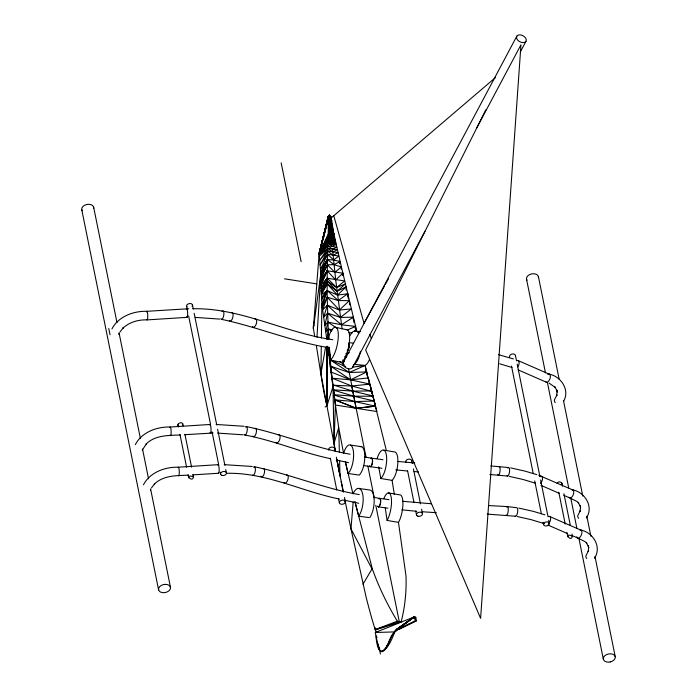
<?xml version="1.0" encoding="UTF-8"?>
<svg xmlns="http://www.w3.org/2000/svg" width="697" height="697" viewBox="0 0 697 697"><rect width="100%" height="100%" fill="white"/><g stroke="black" fill="none" stroke-linecap="round" stroke-linejoin="round"><path stroke-width="1.05" d="M316.438 346.069L321.413 377.443A498.224 323.574 28 0 0 325.534 399.817L326.858 405.454L326.867 346.27M326.858 405.454L326.928 346.775L326.937 405.846L325.124 406.996M326.727 338.803L321.866 304.249L320.812 273.599L319.121 253.464L328.243 216.41L329.489 215.024L331.197 217.534L333.907 234.54L328.374 233.678L319.113 253.987L313.371 328.47L314.809 336.747M346.06 290.091L346.069 286.859L337.06 291.32L327.128 283.906L321.003 290.745L327.111 281.074L327.738 248.332L329.454 215.033L331.354 218.449L328.121 217.943L319.121 253.464L328.113 217.394L328.374 233.678M330.099 217.83L331.694 220.627C331.336 224.39 327.555 219.006 328.226 224.669L328.749 226.882L328.444 232.127L333.532 232.92L332.286 227.431L332.443 225.331L331.066 222.064L329.045 221.846L328.156 220.069L329.289 217.699M335.388 451.003L320.925 373.749L321.291 346.601M321.413 337.914L321.866 304.249L327.172 290.553L337.505 295.11L347.707 293.759L348.387 298.943M386.304 450.306L369.88 384.117L351.793 386.025L332.608 385.232L332.181 378.227L351.793 386.025L371.614 391.322L369.88 384.117L350.574 379.821L332.181 378.227L331.789 378.68L329.402 348.352L328.156 349.972L328.635 347.263M331.04 219.302L331.092 217.185L331.014 219.328M342.802 275.271L342.863 273.215L327.224 270.776L320.777 279.262L327.294 264.782L334.046 264.651L341.399 266.986L356.777 331.476M327.703 346.365L335.431 405.053L376.885 411.526L368.304 377.94L350.574 379.821L331.45 372.181L335.431 405.053L333.994 443.545L335.292 451.334M342.497 275.271L342.863 273.215L342.758 275.298L342.863 273.215L335.71 279.976L342.105 328.94M316.961 337.418L320.812 273.599L327.433 259.528L333.575 259.998L340.127 261.514L339.988 263.632M335.431 405.053L338.707 427.557L333.994 443.545L332.992 384.901L352.795 391.113L372.904 395.957L374.202 401.01L353.788 396.175L333.271 390.059L332.992 384.901M329.402 348.352L328.853 355.487L329.847 354.163L329.55 361.002L330.291 359.974A16.998 5.21 -78 0 0 338.254 333.21A16.998 5.21 -78 0 0 328.662 336.756L327.363 339.378M347.55 295.772L347.707 293.759L338.211 300.555L327.207 297.21L327.111 281.074L336.607 287.539L345.372 283.932L337.06 291.32L327.111 281.074L320.925 288.236L327.146 278.225L344.684 280.969L336.607 287.539L327.146 278.225L320.838 285.212L327.224 270.776L335.71 279.976L332.495 249.151L327.851 245.806L319.113 253.987L328.121 217.943L329.454 215.033L341.399 266.986L341.208 269.025M353.196 501.971L350.966 528.857L366.125 597.216A1046.406 679.584 28 0 0 371.963 618.927L375.108 629.591L375.892 629.713L401.158 621.802A334.107 216.985 28 0 0 406.011 576.036L398.475 522.358A15.343 4.748 -80.4 0 0 402.883 505.125A15.343 4.748 -80.4 0 0 399.712 494.844L388.316 492.91M342.636 275.385L342.863 273.215M327.05 339.23L328.209 328.949L327.207 297.21L339.43 310.043L351.332 308.928L340.458 317.414L327.573 313.171L323.678 317.135L327.39 305.19L339.43 310.043L349.345 300.66L349.781 304.842M416.248 620.949L415.403 620.818L414.21 616.915L397.882 629.347L398.728 629.478L416.248 620.949L415.891 617.176L414.21 616.915L375.308 632.501L375.988 636.1C377.983 662.838 388.238 649.29 394.18 633.346L394.563 632.667M328.418 338.69L328.662 336.756L328.81 338.864M353.074 318.982L353.309 317.187L340.458 317.414L327.39 305.19L322.659 309.851L327.207 297.21L322.258 307.046L327.172 290.553L338.211 300.555L349.345 300.66M320.812 273.599L313.371 328.47L313.284 326.004L313.981 325.281M327.843 220.949L328.723 215.6L327.59 220.836M355.243 328.287L355.557 326.449L341.478 324.785L327.93 322.127L324.846 325.429L327.573 313.171L341.478 324.785L353.309 317.187L353.989 322.58M339.761 263.614L340.127 261.514L334.046 264.651L327.433 259.528L320.454 269.486L327.581 254.274L338.855 256.034L333.575 259.998L327.581 254.274L320.062 264.921L327.668 250.972L338.054 252.593L333.114 255.346L327.668 250.972L319.679 260.443L327.738 248.332L337.418 249.84L332.774 251.948L327.738 248.332L319.313 256.296L327.851 245.806L336.808 247.2L332.495 249.151M320.925 373.749L325.569 347.237M327.738 220.949L328.723 215.6L327.677 220.81M325.665 229.365L328.522 215.843L323.574 237.825M324.21 234.819L328.365 216.122L320.062 251.739L319.217 252.967M320.062 251.739L328.243 216.41L319.409 252.506L328.113 217.394M326.937 405.846L332.844 387.079M365.62 369.61L368.086 378.541L365.158 365.42A16.998 6.935 -84.4 0 0 369.515 359.434M557.077 483.369C558.654 480.076 563.777 482.629 562.418 486.271M563.603 401.272C570.172 389.998 561.024 376.354 549.149 374.123M320.768 275.611L327.433 259.528L320.672 271.952M320.786 274.609L327.433 259.528L320.768 276.726L327.294 264.782L334.874 272.309L341.399 266.986M111.938 328.914C118.385 316.482 133.467 310.906 146.858 311.306L188.765 308.736M135.323 444.625C141.77 432.192 156.851 426.608 170.242 427.017L210.128 424.473M142.214 450.192L146.553 443.58L146.152 443.998C155.1 435.041 168.517 435.451 180.183 434.989M143.443 484.816C149.89 472.383 164.971 466.798 178.371 467.208L218.257 464.664M320.812 284.463L327.224 270.776L320.786 281.388M393.718 632.536L393.335 633.216C388.804 638.574 388.177 647.957 381.695 651.582M327.956 243.279L332.225 246.111L336.207 244.569L332.086 244.534L327.956 243.279L319.113 253.987L328.304 235.22L334.272 236.152M328.008 242.059L332.086 244.534L335.91 243.288L331.955 243.131L328.008 242.059L319.113 253.987L328.296 235.612L334.368 236.562M320.786 283.723L327.224 270.776L320.786 282.947M485.835 109.777L365.655 349.955L480.608 618.344L520.964 44.808L476.582 128.265M328.496 231.099L328.461 231.726L333.48 232.214L328.505 231.029L333.471 232.057M343.316 362.457L516.808 36.174M344.466 356.803L346.757 356.803M352.482 367.589L424.943 231.317M520.363 51.857L525.974 41.297A5.254 3.415 28 0 0 520.615 34.92A5.254 3.415 28 0 0 517.575 39.99A5.254 3.415 28 0 0 525.974 41.297M328.043 241.31L331.955 243.131L335.736 242.512L328.043 241.31L319.113 253.987L328.235 236.945L334.464 236.989M384.413 286.153L364.034 323.295L333.767 215.739M385.458 284.245L388.595 278.539M319.113 253.987L328.182 238.086L334.961 239.141L328.148 239.01L335.362 240.874L331.781 241.223L328.078 240.578L319.113 253.987L328.113 239.742L335.179 240.108L328.182 238.086M321.517 300.111L327.172 290.553L321.212 294.84L327.128 283.906L337.505 295.11L346.069 286.859M362.98 584.182L372.259 568.56L354.973 501.735M586.316 518.071C594.036 506.885 584.94 492.038 572.533 489.834M594.445 558.262C602.156 547.075 593.06 532.229 580.653 530.025M321.125 293.367L327.128 283.906L321.038 291.886M119.91 332.077L123.169 327.869L122.768 328.287C129.224 322.206 138.337 319.531 147.084 319.897L187.04 317.353M151.423 487.97L154.682 483.77L154.281 484.188C163.22 475.232 176.637 475.642 188.312 475.18M182.475 424.874C183.903 420.796 174.991 423.14 178.458 426.956M394.946 632.04L399.634 628.049M331.45 372.181L331.04 372.756L330.883 366.291L349.241 372.529L366.779 371.893L368.086 378.541M321.378 297.785L327.172 290.553M561.312 484.293L561.782 483.091M334.185 394.79L334.682 399.851L354.843 401.559L374.211 401.045L375.517 406.229L354.843 401.559L333.976 394.964L333.584 389.815L352.795 391.113L371.623 390.93L372.93 396.253L353.788 396.175L334.072 394.755M331.258 217.882L495.314 77.698M401.298 627.631L398.728 629.478L397.551 629.278L414.21 616.915L396.079 629.731L394.11 631.909L375.308 632.501M396.462 629.504L414.21 616.915L396.079 629.731M396.837 629.356L414.21 616.915M401.019 627.57L396.924 629.861M398.048 629.408L399.825 628.189M353.152 365.167L355.061 364.13M397.882 629.347L415.403 620.818M398.309 629.417L415.821 620.879L415.046 617.045M347.568 329.899L355.557 326.449L355.984 330.491M411.056 618.762L414.053 617.472M375.108 629.591L397.342 621.21L401.158 621.802M375.5 629.652L399.25 621.506L375.77 505.299M382.113 651.651C388.595 648.018 389.222 638.635 393.761 633.285A15.63 5.602 -81.1 0 1 395.321 630.907L397.621 629.347M348.953 352.638L345.947 353.649L349.005 352.839M352.569 367.18L365.158 365.42L366.483 372.729L366.779 371.893L350.574 379.821L330.883 366.291L330.317 367.084L329.402 347.306M334.682 237.947L331.528 238.383L328.235 236.945L334.682 237.947L328.27 236.022M356.158 408.285L375.509 406.124L356.158 408.285L334.795 399.782L356.158 408.285L348.544 368.722M333.375 232.223L328.383 231.421L330.953 232.11M184.505 434.71L213.116 433.02M192.625 474.91L218.544 473.254M397.203 629.278L397.97 629.339M192.72 308.754C241.432 307.673 285.256 333.096 332.835 339.709M195.169 317.388L219.729 319.095M216.105 424.464L244.15 426.276M217.464 433.081L243.114 434.806M224.234 464.655L252.27 466.467M226.682 473.289C265.975 472.392 301.662 491.35 339.456 499.069M490.793 465.936L508.61 467.53M489.852 474.491L507.399 476.042M488.431 505.569L507.311 506.571L516.738 507.721A4.295 1.507 -81.6 0 1 517.54 512.696A4.295 1.507 -81.6 0 1 515.153 516.05M487.273 514.116L515.519 516.233M431.487 503.783L402.683 501.291M436.348 512.704L422.216 511.737M414.776 462.974L397.734 461.44M414.096 471.547L418.427 471.886M407.597 471.024L395.774 469.874M416.797 511.31L401.76 509.829M334.098 235.394L328.339 234.497M354.451 331.014L360.48 331.606M348.866 332.669L352.02 332.974M382.975 459.732L371.457 458.164M381.912 468.262L370.307 466.685M349.119 342.602L353.301 343.185M379.577 498.364L388.996 499.662M378.427 506.876L387.907 508.191M358.293 488.379L369.297 489.939A15.343 6.229 -81.9 0 1 374.167 500.49A15.343 6.229 -81.9 0 1 369.698 517.714M355.043 501.971L358.694 516.146L368.696 517.566M350.565 445.095L361.752 446.725M345.433 461.823L347.986 473.481L359.182 475.11A14.907 5.48 -81.7 0 0 364.792 457.546A14.907 5.48 -81.7 0 0 359.966 446.664M329.359 216.54L329.82 216.61M329.341 216.819L329.89 216.906M329.245 218.457L330.282 218.623M328.4 233.051L333.75 233.887M329.272 218.056L330.186 218.196M329.228 218.806L330.361 218.989M329.211 219.093L330.43 219.285M329.193 219.337L330.491 219.546M329.176 219.625L330.561 219.843M329.158 219.921L330.631 220.147M329.15 220.113L330.674 220.357M329.132 220.33L330.726 220.574M329.123 220.531L330.77 220.792M328.749 226.882L332.286 227.431M328.731 227.187L332.356 227.753M328.705 227.649L332.46 228.233M328.67 228.093L332.574 228.703M328.653 228.485L332.661 229.113M328.635 228.712L332.722 229.348M328.627 228.965L332.774 229.609M328.609 229.191L332.835 229.853M328.592 229.435L332.887 230.106M328.548 230.184L333.07 230.89M328.514 230.751L333.201 231.482M328.453 231.883L333.471 232.667M328.435 232.275L331.005 232.676M328.435 232.354L331.023 232.85M328.426 232.51L333.619 233.321M328.418 232.711L333.689 233.608M328.409 232.859L331.058 233.19M328.409 232.937L333.724 233.774M328.392 233.216L333.793 234.061M329.315 217.211L329.986 217.316M329.115 220.67L330.805 220.932M329.106 220.801L330.883 221.297M329.097 221.019L329.995 221.158M329.089 221.149L330.918 221.437M329.08 221.297L330.953 221.594M329.071 221.428L330.988 221.733M329.062 221.568L331.023 221.873M329.054 221.646L331.04 221.96M329.036 221.951L330.082 222.186L330.265 224.312M330.003 221.297L330.073 222.108L331.127 222.343M329.028 222.169L331.162 222.509M329.01 222.369L331.206 222.709M329.001 222.509L331.241 222.857M328.993 222.709L331.293 223.075M328.975 222.944L331.345 223.319M328.967 223.11L331.389 223.484M328.958 223.275L330.204 223.58M328.949 223.502L331.45 223.781M328.94 223.606L331.502 224.007M328.932 223.72L331.545 224.199M328.923 223.868L331.58 224.329M328.914 223.99L331.598 224.408M331.641 224.626L328.906 224.199L331.685 224.791M328.888 224.451L331.702 224.887M328.879 224.573L331.755 225.096M328.871 224.765L331.781 225.218M328.862 224.861L331.824 225.41L328.853 225.018M328.845 225.209L331.885 225.689M328.836 225.349L331.903 225.75M328.827 225.48L331.964 226.037L328.818 225.61M328.81 225.793L332.025 226.298M328.801 225.915L332.06 226.464M328.792 226.063L332.086 226.577M328.784 226.211L332.12 226.725M328.784 226.325L332.147 226.847M328.766 226.586L332.216 227.126M328.583 229.714L332.957 230.402M328.566 229.984L333.018 230.681M328.531 230.489L333.14 231.204M328.392 233.399L333.837 234.244M284.524 278.826L316.656 283.845M393.335 633.216L394.18 633.346M375.988 636.1L376.824 636.23M377.086 637.485L376.241 637.346L379.151 649.482M386.826 645.466L387.671 645.596M378.471 644.333L377.626 644.202L378.994 648.942L379.83 649.073M378.114 646.624L378.959 646.755M329.969 220.932L330.84 221.071M330.195 223.467L331.423 223.659M330.936 231.97L333.401 232.362M331.014 232.754L333.567 233.077M331.04 233.025L333.645 233.434M331.058 233.268L333.706 233.687M384.003 450.192L395.243 452.074A14.907 5.201 -80.5 0 1 397.665 465.187A14.907 5.201 -80.5 0 1 392.071 480.364L394.336 494.234M378.689 466.894L380.832 478.49L392.071 480.364M385.258 507.921L387.07 520.424L398.475 522.358M364.383 456.936L371.579 458.19M363.973 465.587L370.177 466.668M373.531 497.309L379.708 498.381M221.533 319.348C257.55 326.928 291.782 341.495 328.217 347.576M246.259 426.564C281.414 433.708 314.687 448.119 350.147 454.209M244.917 435.059C274.043 440.443 301.365 452.536 330.334 458.635M254.379 466.755C289.856 474.012 323.469 488.519 359.277 494.609M348.544 462.651L336.363 460.037M358.711 503.269L344.492 500.228M510.683 467.887L525.041 471.128L536.803 474.64M509.176 476.347L523.064 479.484L535.392 483.187M518.812 508.087L533.161 511.319L544.932 514.83M517.296 516.547L531.184 519.674L544.444 523.674M336.363 327.503L347.681 329.925M360.349 351.576A16.998 6.935 -84.4 0 1 354.102 364.339L365.158 365.42L349.241 372.529L330.291 359.974L341.608 362.388A16.998 5.21 -78 0 0 349.249 343.151A16.998 5.21 -78 0 0 345.947 329.69M332.312 329.838L328.209 328.949L325.734 331.746L327.93 322.127L336.538 327.965M498.608 354.677L513.419 358.929M499.679 363.782L511.999 367.476M569.893 497.98L576.994 501.474L578.737 503.164L578.205 502.589L580.409 506.449L580.104 505.673L580.549 507.782L580.531 506.946L580.078 511.354L580.348 510.613L577.987 515.205A4.295 2.701 31.6 0 0 578.623 518.333M578.013 538.171L585.114 541.665L586.857 543.355L586.334 542.78L588.538 546.64L588.224 545.864L588.677 547.973L588.651 547.136L588.207 551.545L588.468 550.804L586.107 555.404A4.295 2.701 31.6 0 0 586.743 558.524M538.737 475.267L573.056 490.061M328.113 239.742L331.781 241.223L335.562 241.746L331.877 242.234L328.078 240.578M330.291 359.974L345.512 366.535M517.871 360.471L549.672 374.35M518.115 369.872L546.509 382.27M540.898 485.321L559.081 493.258M563.751 495.297L569.362 497.745M549.375 516.372L581.176 530.251M548.069 525.094L567.201 533.449M571.88 535.496L577.491 537.945M342.541 360.018L344.501 360.924M549.053 383.089L555.352 387.454L554.821 386.887L557.025 390.738L556.72 389.971L557.164 392.071L557.147 391.244L556.694 395.643L556.964 394.911L554.603 399.503A4.295 2.701 31.6 0 0 555.239 402.622M381.764 651.669L380.475 650.606M381.346 651.599L380.057 650.536M331.641 331.258L328.209 328.949L328.775 338.707M339.953 361.586L344.161 364.679M178.615 425.484L178.031 424.839M193.513 476.704C182.074 473.463 195.212 485.095 193.078 474.587M572.498 536.124C561.651 531.532 573.544 544.932 572.063 533.998M379.194 648.271L379.569 649.543M368.365 379.551L369.488 383.603M371.623 390.93L372.137 393.213M368.304 377.94L369.558 383.655M345.329 461.641L352.961 493.868A15.343 6.229 -81.9 0 1 362.492 493.337A15.343 6.229 -81.9 0 1 358.694 516.146M344.91 500.185L350.966 528.857L373.069 570.895A334.107 216.985 28 0 0 397.342 621.21M538.415 276.631L559.186 379.368M563.464 400.531L582.77 496.064M586.848 516.233L590.899 536.298M594.968 556.433L615.233 656.696M526.531 279.201L545.472 372.886M547.406 382.461L568.708 487.856M570.86 498.503L576.881 528.317M579.033 538.964L603.349 659.266M563.925 493.694L570.355 525.512M558.794 492.265L565.223 524.083M566.94 532.569L567.794 536.812M515.458 355.531L516.529 360.854A4.295 2.23 -68.2 0 1 519.056 361.917A4.295 2.23 -68.2 0 1 517.793 366.875M517.174 364.043L539.966 476.792M540.602 479.98L547.894 516.041M548.748 520.284L549.393 523.464A2.98 2.004 -11.4 0 1 545.15 525.886A2.98 2.004 -11.4 0 1 544.793 522.428A2.98 2.004 -11.4 0 1 549.393 523.464M511.493 366.03L533.214 473.481M534.712 480.904L541.36 513.785M543.068 522.271L543.503 524.388M411.7 460.429L412.345 463.61M413.417 468.915L420.491 503.914M421.563 509.219L422.417 513.462M415.734 511.075L416.527 515.031M407.614 470.884L414.001 502.502M351.462 385.032L366.073 457.328M367.798 465.857L374.254 497.841M281.17 162.889L301.139 261.723M375.064 627.518L376.066 632.467M379.107 647.504L380.423 654.03M334.638 448.694L335.065 450.811M336.355 457.171L343.429 492.178M344.501 497.475L345.355 501.718A3.049 2.047 -11.4 0 1 341.033 504.21A3.049 2.047 -11.4 0 1 340.65 500.681A3.049 2.047 -11.4 0 1 345.346 501.727M330.334 458.138L336.764 489.956M338.472 498.442L339.334 502.685M192.45 304.789L193.313 309.041M194.167 313.302L216.741 424.996M217.603 429.239L224.887 465.3M225.741 469.543L226.386 472.723M186.691 306.349L187.118 308.475M188.626 315.924L210.555 424.429M212.054 431.852L218.701 464.733M220.2 472.157L220.627 474.282M182.788 423.671L183.224 425.797M184.94 434.283L191.579 467.156M179.957 434.379L186.604 467.26M188.103 474.683L188.748 477.863M93.651 207.183L116.974 322.572M119.117 333.157L140.385 438.413M142.536 449.042L148.548 478.813M150.7 489.442L170.469 587.249M108.776 328.522L110.039 334.769M81.767 209.745L158.585 589.819M341.129 481.427L343.098 491.298M340.363 477.48L336.991 459.523M336.782 459.724L339.979 475.511L339.587 460.595M346.13 354.695L346.557 357.186M347.934 295.868L347.707 293.759L347.751 295.859M330.909 231.596L330.395 225.793M330.369 225.445L330.317 224.87M329.454 215.033L329.646 217.264M339.361 452.065L338.707 427.557L343.569 453.346A14.907 5.48 -81.7 0 1 353.109 449.635A14.907 5.48 -81.7 0 1 347.986 473.481M82.211 210.729A6.081 4.077 -11.4 0 1 86.785 204.491A6.081 4.077 -11.4 0 1 93.686 208.255M348.901 343.142A4.295 1.603 -80.1 0 1 348.988 347.454A4.295 1.603 -80.1 0 1 347.228 350.861M348.936 343.821A4.295 1.472 -82.1 0 1 348.761 347.977A4.295 1.472 -82.1 0 1 347.315 350.879M254.997 319.052A4.304 2.013 -72.8 0 1 256.278 323.939A4.304 2.013 -72.8 0 1 252.453 326.571M231.988 312.596A4.304 1.786 -77 0 1 232.589 318.102A4.304 1.786 -77 0 1 229.444 320.332M222.003 311.341A4.295 1.568 -80.6 0 1 223.763 315.279A4.295 1.568 -80.6 0 1 220.844 318.695M186.395 309.276A4.295 0.741 87.7 0 1 187.641 313.188A4.295 0.741 87.7 0 1 186.648 316.717M146.483 311.82A4.304 0.775 88.2 0 1 147.729 315.166A4.304 0.775 88.2 0 1 146.875 319.723M119.056 332.983A4.295 2.875 24.2 0 1 118.83 334.482M371.144 458.286A4.295 1.603 -80.1 0 1 372.372 463.156A4.295 1.603 -80.1 0 1 369.471 466.005M371.057 458.269A4.295 1.472 -82.1 0 1 372.259 463.139A4.295 1.472 -82.1 0 1 369.645 466.04M245.388 427.052A4.295 1.568 -80.6 0 1 247.147 430.99A4.295 1.568 -80.6 0 1 244.229 434.405M209.78 424.987A4.295 0.741 87.7 0 1 211.025 428.899A4.295 0.741 87.7 0 1 210.032 432.428M254.884 428.394A4.304 1.786 -77 0 1 256.139 433.273A4.304 1.786 -77 0 1 252.828 436.043M169.868 427.531A4.304 0.775 88.2 0 1 171.113 430.877A4.304 0.775 88.2 0 1 170.26 435.433M278.382 434.762A4.304 2.013 -72.8 0 1 279.663 439.65A4.304 2.013 -72.8 0 1 275.838 442.281M253.508 467.243A4.295 1.568 -80.6 0 1 255.346 470.623A4.295 1.568 -80.6 0 1 252.654 475.058M263.004 468.584A4.304 1.786 -77 0 1 264.259 473.472A4.304 1.786 -77 0 1 260.948 476.234M150.561 488.885A4.295 2.875 24.2 0 1 150.334 490.383M217.9 465.178A4.295 0.741 87.7 0 1 219.119 468.523A4.295 0.741 87.7 0 1 218.344 473.08M178.171 467.321A4.304 0.775 88.2 0 1 179.26 471.634A4.304 0.775 88.2 0 1 178.388 475.624M377.6 506.205A4.295 1.603 -80.1 0 0 380.597 502.798A4.295 1.603 -80.1 0 0 378.811 498.86A4.295 1.472 -82.1 0 1 380.466 502.781A4.295 1.472 -82.1 0 1 377.774 506.231M286.502 474.953A4.304 2.013 -72.8 0 1 287.791 479.841A4.304 2.013 -72.8 0 1 283.958 482.472M186.97 306.811A2.98 2.004 -11.4 0 1 189.654 303.535A2.98 2.004 -11.4 0 1 192.084 306.349M328.784 450.166A3.049 2.047 -11.4 0 1 331.789 447.091A3.049 2.047 -11.4 0 1 334.342 449.765M498.843 466.485A4.304 1.281 -85 0 1 500.019 471.355A4.304 1.281 -85 0 1 497.832 474.3M507.782 468.018A4.295 1.507 -81.6 0 1 509.568 471.399A4.295 1.507 -81.6 0 1 507.033 475.859M526.976 280.185A6.081 4.077 -11.4 0 1 531.55 273.938A6.081 4.077 -11.4 0 1 538.459 277.702M369.776 334.586A16.998 6.935 -84.4 0 1 371.205 338.35M539.957 476.539A4.295 2.23 -68.2 0 1 542.501 478.055A4.295 2.23 -68.2 0 1 540.541 483.361M377.138 458.469A14.907 5.201 -80.5 0 1 386.312 454.697A14.907 5.201 -80.5 0 1 380.832 478.49M509.716 356.96A2.98 2.004 -11.4 0 1 512.304 353.998A2.98 2.004 -11.4 0 1 515.405 356.062M406.098 462.477A3.049 2.047 -11.4 0 1 408.459 459.192A3.049 2.047 -11.4 0 1 411.639 461.492M580.035 530.068A4.304 2.204 -68.8 0 1 581.132 535.488A4.304 2.204 -68.8 0 1 576.837 536.734M548.077 516.738A4.295 2.23 -68.2 0 1 550.621 518.246A4.295 2.23 -68.2 0 1 548.661 523.56M571.915 489.878A4.304 2.204 -68.8 0 1 573.23 494.783A4.304 2.204 -68.8 0 1 568.961 497.257M506.614 507.076A4.304 1.281 -85 0 1 508.244 510.431A4.304 1.281 -85 0 1 506.222 514.952M547.859 374.498A4.304 2.204 -68.8 0 1 550.038 378.541A4.304 2.204 -68.8 0 1 545.577 381.547M349.92 335.841A16.998 6.935 -84.4 0 1 358.728 333.506M383.89 498.547A15.343 4.748 -80.4 0 1 391.278 497.675A15.343 4.748 -80.4 0 1 387.07 520.424M352.778 366.744A5.254 3.415 28 0 1 346.148 367.946A5.254 3.415 28 0 1 343.926 361.787M330.944 216.837L330.883 219.006L330.944 216.837M340.127 261.514L339.918 263.623L340.127 261.514M165.172 584.365L163.595 584.556A6.081 4.077 -11.4 0 0 159.84 591.631L160.972 592.25A6.081 4.077 -11.4 0 0 170.129 589.409A6.081 4.077 -11.4 0 0 165.172 584.365M610.215 661.95L608.647 662.15A6.081 4.077 -11.4 0 1 603.68 657.105A6.081 4.077 -11.4 0 1 612.837 654.265L613.97 654.884A6.081 4.077 -11.4 0 1 610.215 661.95M221.96 475.389A2.98 2.004 -11.4 0 0 226.455 473.237A2.98 2.004 -11.4 0 0 222.108 471.878A2.98 2.004 -11.4 0 0 221.96 475.389M417.886 516.172A3.049 2.047 -11.4 0 0 422.487 513.985A3.049 2.047 -11.4 0 0 418.052 512.583A3.049 2.047 -11.4 0 0 417.886 516.172"/></g></svg>
